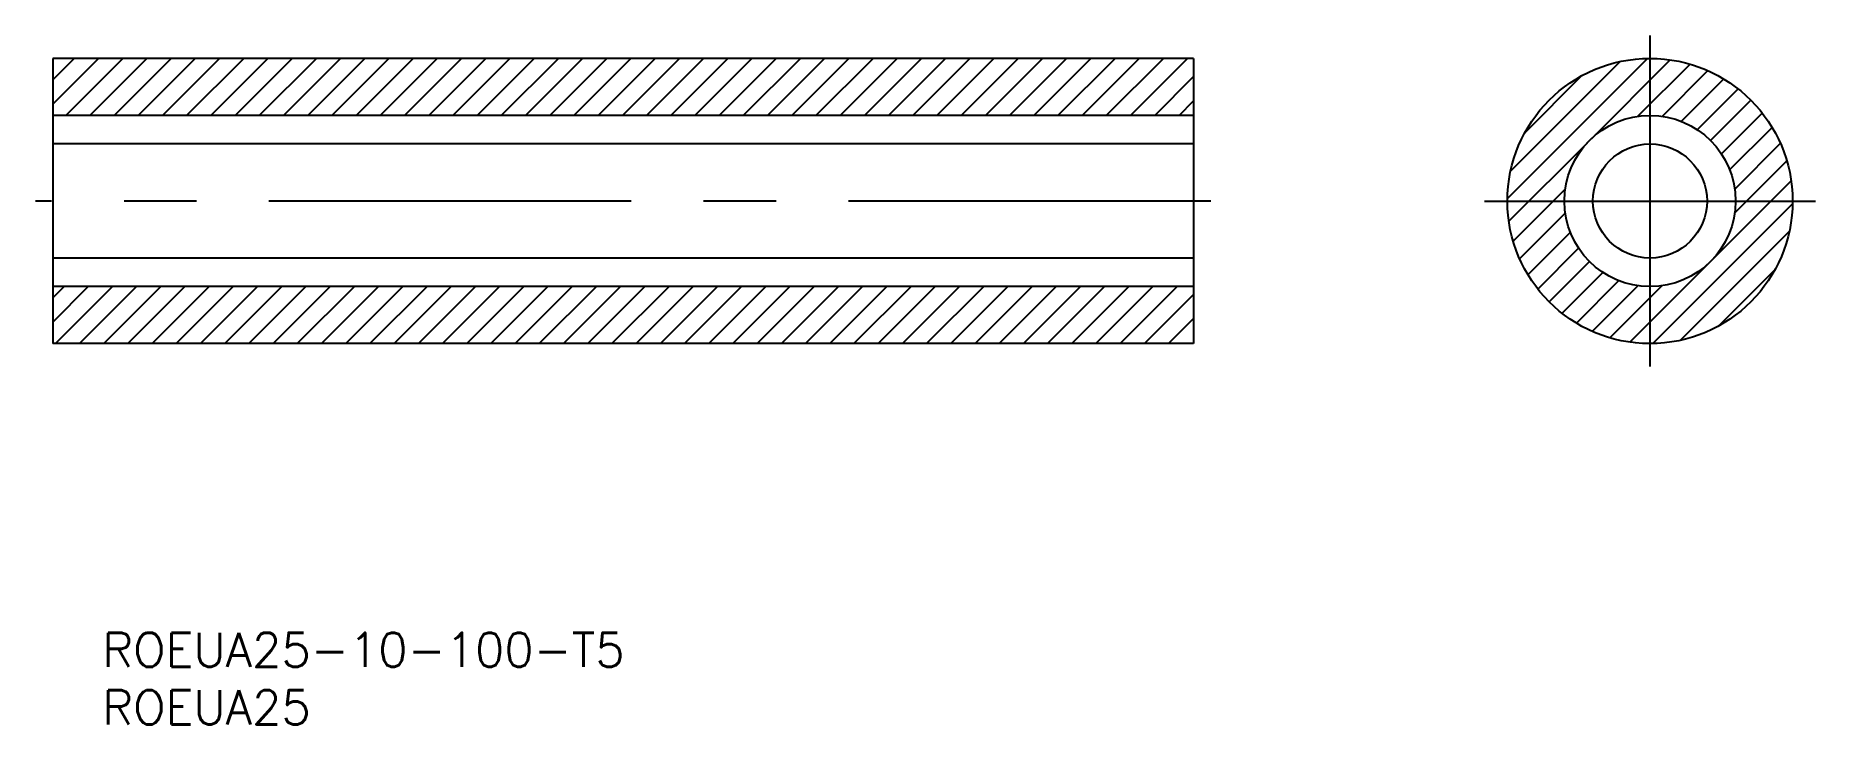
# Model space of a CAD drawing. Extents: x -2 to 154, y -46 to 14.
import ezdxf

# ---------------------------------------------------------------- set-up
doc = ezdxf.new("R2010")
doc.units = 0
doc.linetypes.add('CENTER', pattern=[50.8, 31.75, -6.35, 6.35, -6.35])
doc.layers.get('0').update_dxf_attribs({"linetype": 'CONTINUOUS'})
doc.layers.add('CENTER', color=1, linetype='CENTER')
doc.styles.get("Standard").update_dxf_attribs({"font": 'txt.shx', "height": 3, "bigfont": 'bigfont.shx'})

# ---------------------------------------------------------------- blocks, each defined once
blk = doc.blocks.new('*U6')
at = {"color": 7, "linetype": 'CONTINUOUS'}
blk.add_text('ROEUA25-10-100-T5', height=3, dxfattribs=at).set_placement((4.36, -40.84))
blk = doc.blocks.new('*U7')
at = {"color": 7, "linetype": 'CONTINUOUS'}
blk.add_text('ROEUA25', height=3, dxfattribs=at).set_placement((4.36, -45.88))

msp = doc.modelspace()

# ---------------------------------------------------------------- linework, layer by layer
at = {"color": 7, "linetype": 'CONTINUOUS'}
for p, q in [((0, 12.5), (0, -12.5)), ((100, 12.5), (0, 12.5)), ((100, 12.5), (100, -12.5)), ((100, 7.5), (0, 7.5)), ((100, 5), (0, 5)), ((100, -5), (0, -5)), ((100, -7.5), (0, -7.5)), ((100, -12.5), (0, -12.5))]:
    msp.add_line(p, q, dxfattribs=at)
at = {"color": 3, "linetype": 'CONTINUOUS'}
for p, q in [((0, 10.61), (1.89, 12.5)), ((0, 8.49), (4.01, 12.5)), ((1.14, 7.5), (6.14, 12.5)), ((3.26, 7.5), (8.26, 12.5)), ((5.38, 7.5), (10.38, 12.5)), ((7.5, 7.5), (12.5, 12.5)), ((9.62, 7.5), (14.62, 12.5)), ((11.74, 7.5), (16.74, 12.5)), ((13.86, 7.5), (18.86, 12.5)), ((15.99, 7.5), (20.99, 12.5)), ((18.11, 7.5), (23.11, 12.5)), ((20.23, 7.5), (25.23, 12.5)), ((22.35, 7.5), (27.35, 12.5)), ((24.47, 7.5), (29.47, 12.5)), ((26.59, 7.5), (31.59, 12.5)), ((28.71, 7.5), (33.71, 12.5)), ((30.83, 7.5), (35.83, 12.5)), ((32.96, 7.5), (37.96, 12.5)), ((35.08, 7.5), (40.08, 12.5)), ((37.2, 7.5), (42.2, 12.5)), ((39.32, 7.5), (44.32, 12.5)), ((41.44, 7.5), (46.44, 12.5)), ((43.56, 7.5), (48.56, 12.5)), ((45.68, 7.5), (50.68, 12.5)), ((47.81, 7.5), (52.81, 12.5)), ((49.93, 7.5), (54.93, 12.5)), ((52.05, 7.5), (57.05, 12.5)), ((54.17, 7.5), (59.17, 12.5)), ((56.29, 7.5), (61.29, 12.5)), ((58.41, 7.5), (63.41, 12.5)), ((60.53, 7.5), (65.53, 12.5)), ((62.65, 7.5), (67.65, 12.5)), ((64.78, 7.5), (69.78, 12.5)), ((66.9, 7.5), (71.9, 12.5)), ((69.02, 7.5), (74.02, 12.5)), ((71.14, 7.5), (76.14, 12.5)), ((73.26, 7.5), (78.26, 12.5)), ((75.38, 7.5), (80.38, 12.5)), ((77.5, 7.5), (82.5, 12.5)), ((79.62, 7.5), (84.62, 12.5)), ((81.75, 7.5), (86.75, 12.5)), ((83.87, 7.5), (88.87, 12.5)), ((85.99, 7.5), (90.99, 12.5)), ((88.11, 7.5), (93.11, 12.5)), ((90.23, 7.5), (95.23, 12.5)), ((92.35, 7.5), (97.35, 12.5)), ((94.47, 7.5), (99.47, 12.5)), ((127.5, 0.22), (139.78, 12.5)), ((127.78, 2.62), (137.38, 12.22)), ((129.03, 5.99), (134.01, 10.97)), ((134.89, 5.49), (141.77, 12.37)), ((138.95, 7.43), (143.52, 12)), ((141.07, 7.42), (145.07, 11.43)), ((96.6, 7.5), (100, 10.9)), ((142.74, 6.98), (146.46, 10.7)), ((144.14, 6.25), (147.72, 9.83)), ((98.72, 7.5), (100, 8.78)), ((145.31, 5.3), (148.84, 8.84)), ((146.26, 4.13), (149.84, 7.71)), ((146.98, 2.73), (150.7, 6.45)), ((127.63, -1.77), (134.51, 5.11)), ((147.43, 1.05), (151.43, 5.06)), ((147.42, -1.07), (152, 3.51)), ((138.24, -12.38), (152.38, 1.76)), ((128, -3.52), (132.57, 1.05)), ((128.57, -5.07), (132.58, -1.07)), ((140.24, -12.5), (152.5, -0.24)), ((129.3, -6.46), (133.02, -2.74)), ((142.64, -12.22), (152.22, -2.64)), ((130.17, -7.72), (133.75, -4.14)), ((131.16, -8.84), (134.7, -5.31)), ((146.03, -10.95), (150.95, -6.03)), ((0, -8.49), (0.99, -7.5)), ((0, -10.61), (3.11, -7.5)), ((0.23, -12.5), (5.23, -7.5)), ((2.35, -12.5), (7.35, -7.5)), ((4.47, -12.5), (9.47, -7.5)), ((6.59, -12.5), (11.59, -7.5)), ((8.71, -12.5), (13.71, -7.5)), ((10.83, -12.5), (15.83, -7.5)), ((12.96, -12.5), (17.96, -7.5)), ((15.08, -12.5), (20.08, -7.5)), ((17.2, -12.5), (22.2, -7.5)), ((19.32, -12.5), (24.32, -7.5)), ((21.44, -12.5), (26.44, -7.5)), ((23.56, -12.5), (28.56, -7.5)), ((25.68, -12.5), (30.68, -7.5)), ((27.81, -12.5), (32.81, -7.5)), ((29.93, -12.5), (34.93, -7.5)), ((32.05, -12.5), (37.05, -7.5)), ((34.17, -12.5), (39.17, -7.5)), ((36.29, -12.5), (41.29, -7.5)), ((38.41, -12.5), (43.41, -7.5)), ((40.53, -12.5), (45.53, -7.5)), ((42.65, -12.5), (47.65, -7.5)), ((44.78, -12.5), (49.78, -7.5)), ((46.9, -12.5), (51.9, -7.5)), ((49.02, -12.5), (54.02, -7.5)), ((51.14, -12.5), (56.14, -7.5)), ((53.26, -12.5), (58.26, -7.5)), ((55.38, -12.5), (60.38, -7.5)), ((57.5, -12.5), (62.5, -7.5)), ((59.62, -12.5), (64.62, -7.5)), ((61.75, -12.5), (66.75, -7.5)), ((63.87, -12.5), (68.87, -7.5)), ((65.99, -12.5), (70.99, -7.5)), ((68.11, -12.5), (73.11, -7.5)), ((70.23, -12.5), (75.23, -7.5)), ((72.35, -12.5), (77.35, -7.5)), ((74.47, -12.5), (79.47, -7.5)), ((76.6, -12.5), (81.6, -7.5)), ((78.72, -12.5), (83.72, -7.5)), ((80.84, -12.5), (85.84, -7.5)), ((82.96, -12.5), (87.96, -7.5)), ((85.08, -12.5), (90.08, -7.5)), ((87.2, -12.5), (92.2, -7.5)), ((89.32, -12.5), (94.32, -7.5)), ((91.44, -12.5), (96.44, -7.5)), ((93.57, -12.5), (98.57, -7.5)), ((132.29, -9.84), (135.87, -6.26)), ((133.55, -10.7), (137.27, -6.98)), ((134.94, -11.43), (138.95, -7.43)), ((136.49, -12), (141.07, -7.42)), ((95.69, -12.5), (100, -8.19)), ((97.81, -12.5), (100, -10.31)), ((99.93, -12.5), (100, -12.43))]:
    msp.add_line(p, q, dxfattribs=at)
at = {"color": 7, "linetype": 'CONTINUOUS'}
for radius in [12.5, 7.5, 5]:
    msp.add_circle((140, 0), radius, dxfattribs=at)
at = {"layer": 'CENTER', "color": 1, "linetype": 'CENTER'}
for p, q in [((140, 14.5), (140, -14.5)), ((101.5, 0), (-1.5, 0)), ((125.5, 0), (154.5, 0))]:
    msp.add_line(p, q, dxfattribs=at)

# ---------------------------------------------------------------- block references
at = {"color": 7, "linetype": 'CONTINUOUS'}
for name in ['*U6', '*U7']:
    msp.add_blockref(name, (0, 0), dxfattribs=at)

doc.saveas('drawing.dxf')
